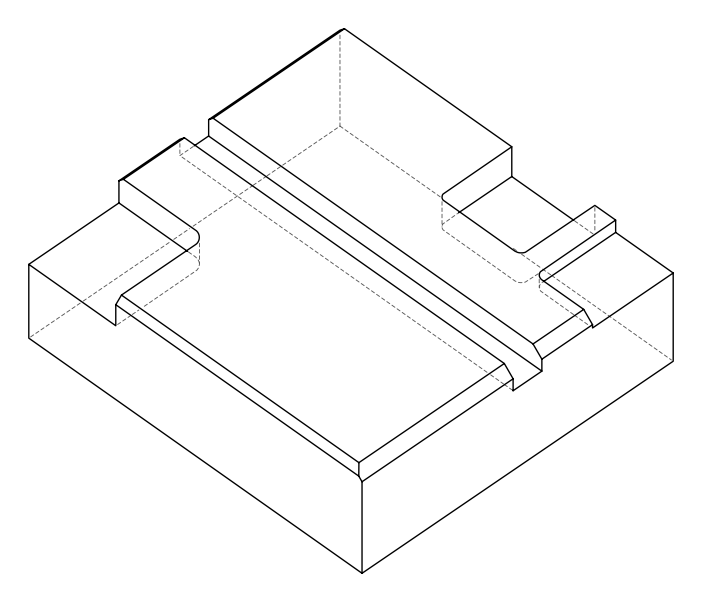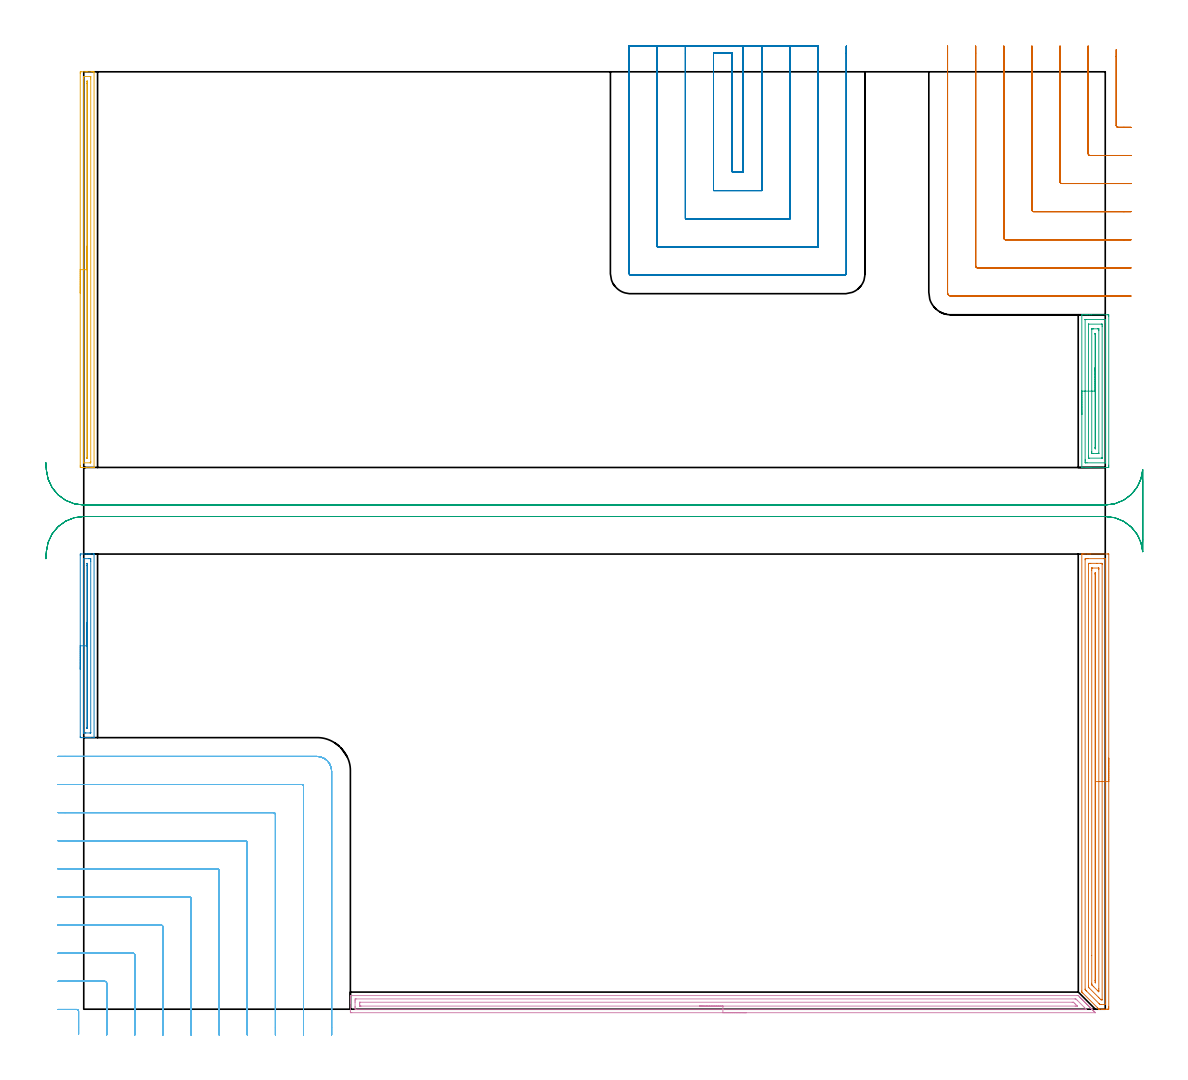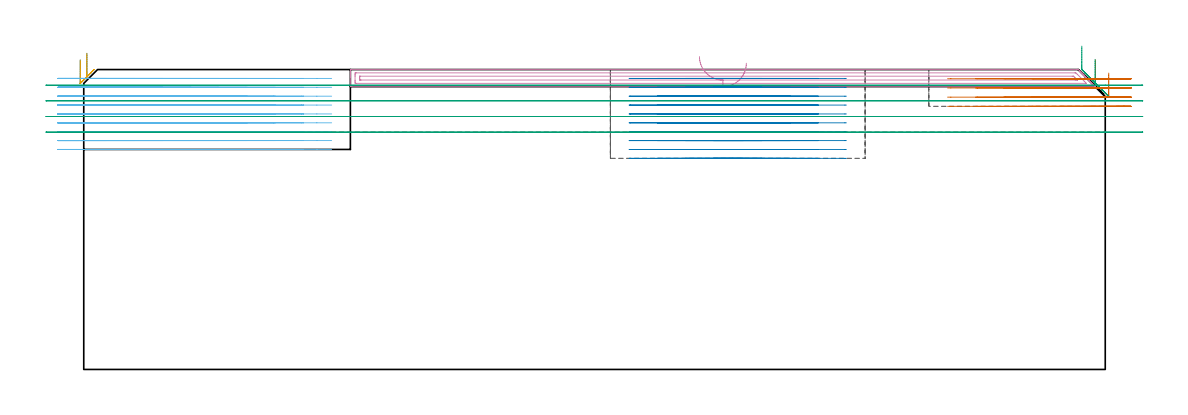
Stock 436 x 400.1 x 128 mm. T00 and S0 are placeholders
(PLAN: 9 operations, 2 tool changes, 91.9 min)
(1 AREA_MILL | FG_CHAMFER_SURFACE | UGT0205_001 | 7.84 min | 13272 mm3)
(2 AREA_MILL_1 | FG_CHAMFER_SURFACE_1 | UGT0205_001 | 2.03 min | 1498 mm3)
(3 AREA_MILL_2 | FG_CHAMFER_SURFACE_2 | UGT0205_001 | 2.77 min | 5154 mm3)
(4 AREA_MILL_3 | FG_CHAMFER_SURFACE_3 | UGT0205_001 | 7.75 min | 8462 mm3)
(5 AREA_MILL_4 | FG_CHAMFER_SURFACE_4 | UGT0205_001 | 4.2 min | 3001 mm3)
(6 MILL_CORNER_NOTCH_RECTANGULAR | CORNER_NOTCH_RECTANGULAR | NXT0201_012 | Follow Part, ap 4, ae 75% | 25.31 min | 448124 mm3)
(7 MILL_CORNER_NOTCH_RECTANGULAR_1 | CORNER_NOTCH_RECTANGULAR_1 | NXT0201_012 | Follow Part, ap 4, ae 75% | 6.97 min | 121892 mm3)
(8 MILL_SLOT | SLOT_PARTIAL_RECTANGULAR | NXT0201_012 | Follow Part, ap 4, ae 75% | 26.89 min | 388966 mm3)
(9 MILL_RECTANGULAR_SLOT | SLOT_RECTANGULAR | UGT0201_004 | Follow Part, ap 8, ae 75% | 8.13 min | 428596 mm3)
(TOOL UGT0205_001 | Chamfer Mill 20 x 3 x 45 deg. | D20 FL50 Z2)
(TOOL NXT0201_012 | ENDMILL 16mm [2P460-1600-NA 1630] | D16 FL38 Z6)
(TOOL UGT0201_004 | End Mill 32 mm | D32 FL53 Z6)
(OP 1 AREA_MILL)
G17 G21 G94 G90
T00 M6
G54
G17 G0 G90 X437.5 Y107.15 S1061 M3
G43 Z138. H0
Z126.5
G94 G1 Y107.112 Z125.628 F250.
Y106.998 Z124.763
Y106.809 Z123.912
Y106.547 Z123.08
Y106.213 Z122.274
Y105.81 Z121.5
Y105.342 Z120.764
Y104.81 Z120.072
Y104.221 Z119.429
Y103.578 Z118.84
Y102.886 Z118.308
Y102.15 Z117.84
Y101.376 Z117.437
Y100.57 Z117.103
Y99.738 Z116.841
Y98.886 Z116.652
Y98.022 Z116.538
Y97.15 Z116.5
Y1.053
X437.499 Y0.624 Z116.501
X437.495 Y0.165 Z116.502
X437.491 Y0.01 Z116.505
X437.042 Y0. Z116.953
X436.775 Z117.22
X436.16 Z117.834
X435.627 Z118.37
X435.278 Z118.718
X434.745 Z119.251
X434.396 Z119.599
X433.597 Z120.402
X433.514 Z120.484
X433.313 Y0.001 Z120.685
X433.298 Y0.004 Z120.7
X433.293 Y0.007 Z120.705
X433.271 Y0.028 Z120.727
X433.073 Y0.225 Z120.923
X432.676 Y0.624 Z121.324
X426.419 Y6.88 Z127.579
X426.21 Y7.09 Z127.79
X426.035 Y7.268 Z127.965
X426.007 Y7.3 Z127.993
X426. Y7.774 Z128.
Y194.123
X426.003 Y194.293 Z127.988
X426.007 Y194.3 Z127.984
X426.363 Z127.637
X426.642 Z127.358
X427.34 Z126.655
X428.571 Z125.425
X429.104 Z124.89
X429.72 Z124.276
X437.042 Z116.956
X437.311 Y194.297 Z116.687
X437.492 Y194.29 Z116.506
X437.499 Y194.106 Z116.499
X437.5 Y97.15 Z116.5
X436.086 Z117.914
X436.085 Y2.487 Z117.915
Y2.411
X436.079 Y2.012 Z117.921
X435.681 Y2.003 Z118.319
X434.396 Y2. Z119.604
X433.919 Y2.001 Z120.081
X433.819 Y2.006 Z120.181
X433.77 Y2.01 Z120.23
X433.689 Y2.073 Z120.311
X433.514 Y2.24 Z120.486
X433.339 Y2.411 Z120.661
X427.976 Y7.774 Z126.024
X427.723 Y8.029 Z126.277
X427.552 Y8.205 Z126.448
X427.421 Y8.342 Z126.579
X427.419 Y8.389 Z126.581
X427.415 Y8.592 Z126.585
Y191.813
Y191.889
X427.421 Y192.288 Z126.579
X427.819 Y192.297 Z126.181
X428.222 Y192.299 Z125.778
X428.698 Y192.3 Z125.302
X435.278 Y192.299 Z118.722
X435.757 Y192.297 Z118.243
X435.981 Y192.29 Z118.019
X436.079 Y192.264 Z117.921
X436.085 Y191.965 Z117.915
Y191.889
X436.086 Y97.15 Z117.914
X434.672 Z119.328
X434.671 Y4.199 Z119.329
X434.67 Y4.059 Z119.33
X434.668 Y4.025 Z119.332
X434.665 Y4.014 Z119.335
X434.656 Y4.01 Z119.344
X434.589 Y4.003 Z119.411
X434.396 Y4.005 Z119.604
X434.202 Y4.01 Z119.798
X434.005 Y4.199 Z119.995
X433.514 Y4.686 Z120.486
X433.106 Y5.093 Z120.894
X429.104 Y9.095 Z124.896
X428.874 Y9.329 Z125.126
X428.846 Y9.36 Z125.154
X428.836 Y9.376 Z125.164
X428.833 Y9.395 Z125.167
X428.83 Y9.468 Z125.17
X428.829 Y9.561 Z125.171
Y9.841
Y190.101
X428.83 Y190.241 Z125.17
X428.833 Y190.275 Z125.167
X428.835 Y190.286 Z125.165
X428.844 Y190.29 Z125.156
X428.911 Y190.297 Z125.089
X429.104 Y190.299 Z124.896
X429.79 Y190.3 Z124.21
X432.436 Z121.564
X434.2 Z119.8
X434.396 Y190.298 Z119.604
X434.592 Y190.294 Z119.408
X434.647 Y190.29 Z119.353
X434.665 Y190.284 Z119.335
X434.667 Y190.268 Z119.333
X434.67 Y190.194 Z119.33
X434.671 Y190.101 Z119.329
X434.672 Y189.822 Z119.328
Y97.15
X433.257 Z120.743
Y8.668
X433.256 Y8.035 Z120.744
X433.254 Y7.774 Z120.746
X433.25 Y7.411 Z120.75
X432.877 Y7.774 Z121.123
X431.087 Y9.561 Z122.913
X430.868 Y9.781 Z123.132
X430.534 Y10.117 Z123.466
X430.366 Y10.289 Z123.634
X430.283 Y10.378 Z123.717
X430.25 Y10.418 Z123.75
X430.249 Y10.455 Z123.751
X430.244 Y11.088 Z123.756
X430.243 Y22.931 Z123.757
Y187.42
X430.245 Y188.051 Z123.755
X430.249 Y188.264 Z123.751
X430.251 Y188.29 Z123.749
X430.272 Y188.293 Z123.728
X430.325 Y188.297 Z123.675
X430.434 Y188.299 Z123.566
X433.068 Z120.932
X433.173 Y188.297 Z120.827
X433.226 Y188.294 Z120.774
X433.247 Y188.29 Z120.753
X433.251 Y188.277 Z120.749
X433.253 Y188.166 Z120.747
X433.257 Y187.68 Z120.743
Y97.15
X431.843 Z122.157
Y11.349
X431.842 Y11.302 Z122.158
X431.84 Y11.28 Z122.16
X431.839 Y11.279 Z122.161
X431.817 Y11.281 Z122.183
X431.749 Y11.349 Z122.251
X431.664 Y11.436 Z122.336
X431.658 Y12.243 Z122.342
X431.657 Y12.337 Z122.343
Y185.726
X431.659 Y185.821 Z122.341
X431.664 Y186.01 Z122.336
X431.674 Y186.29 Z122.326
X431.75 Z122.25
X431.836 Y186.284 Z122.164
X431.843 Y185.632 Z122.157
Y97.15
Y96.278 Z122.195
Y95.414 Z122.309
Y94.562 Z122.498
Y93.73 Z122.76
Y92.924 Z123.094
Y92.15 Z123.497
Y91.414 Z123.965
Y90.722 Z124.496
Y90.079 Z125.086
Y89.49 Z125.729
Y88.958 Z126.421
Y88.49 Z127.157
Y88.087 Z127.931
Y87.753 Z128.737
Y87.491 Z129.569
Y87.302 Z130.42
Y87.188 Z131.285
Y87.15 Z132.157
G0 Z138.
M5
M2
(OP 2 AREA_MILL_1)
G17 G21 G94 G90
T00 M6
G54
G17 G0 G90 X-1.5 Y145.1 S1061 M3
G43 Z138. H0
Z132.1
G94 G1 Y145.138 Z131.229 F250.
Y145.252 Z130.364
Y145.441 Z129.512
Y145.703 Z128.68
Y146.037 Z127.874
Y146.44 Z127.1
Y146.909 Z126.364
Y147.44 Z125.672
Y148.029 Z125.029
Y148.672 Z124.44
Y149.364 Z123.909
Y150.1 Z123.44
Y150.874 Z123.037
Y151.68 Z122.703
Y152.512 Z122.441
Y153.364 Z122.252
Y154.228 Z122.138
Y155.1 Z122.1
Y193.75
X-1.497 Y194.084
X-1.492 Y194.29 Z122.104
X-1.169 Y194.3 Z122.426
X0.577 Z124.17
X1.242 Z124.839
X1.45 Z125.047
X2.115 Z125.712
X2.323 Z125.919
X2.739 Z126.338
X4.242 Z127.84
X4.322 Y194.298 Z127.915
X4.397 Y194.29 Z127.989
X4.4 Y194.194 Z128.
Y116.006
X4.397 Y115.91 Z127.989
X4.322 Y115.902 Z127.915
X4.242 Y115.9 Z127.84
X2.739 Z126.338
X2.323 Z125.919
X2.115 Z125.712
X1.45 Z125.047
X1.242 Z124.839
X0.577 Z124.17
X-1.067 Z122.528
X-1.169 Y115.902 Z122.426
X-1.492 Y115.91 Z122.104
X-1.497 Y116.116 Z122.1
X-1.5 Y116.45
Y155.1
X-0.086 Z123.514
X-0.085 Y192.142 Z123.515
X-0.084 Y192.226 Z123.516
X-0.082 Y192.267 Z123.518
X-0.08 Y192.282 Z123.52
X-0.064 Y192.29 Z123.536
X0.258 Y192.298 Z123.858
X2.002 Y192.3 Z125.602
X2.323 Y192.299 Z125.923
X2.878 Y192.296 Z126.478
X2.953 Y192.29 Z126.553
X2.979 Y192.273 Z126.579
X2.982 Y192.191 Z126.582
X2.984 Y191.973 Z126.584
X2.986 Y191.298 Z126.586
Y191.084
X2.985 Y118.059 Z126.585
X2.984 Y117.974 Z126.584
X2.982 Y117.933 Z126.582
X2.98 Y117.918 Z126.58
X2.964 Y117.91 Z126.564
X2.642 Y117.902 Z126.242
X0.898 Y117.9 Z124.498
X0.577 Y117.901 Z124.177
X0.022 Y117.904 Z123.622
X-0.053 Y117.91 Z123.547
X-0.079 Y117.927 Z123.521
X-0.082 Y118.009 Z123.518
X-0.084 Y118.227 Z123.516
X-0.086 Y118.902 Z123.514
Y119.116
Y155.1
X1.329 Z124.929
Y189.431
X1.331 Y190.196 Z124.931
X1.333 Y190.257 Z124.933
X1.335 Y190.282 Z124.935
X1.354 Y190.293 Z124.954
X1.45 Z125.05
X1.551 Y190.29 Z125.151
X1.565 Y190.284 Z125.165
X1.568 Y190.269 Z125.168
X1.57 Y190.237 Z125.17
X1.571 Y190.196 Z125.171
Y190.072
Y120.769
X1.569 Y120.004 Z125.169
X1.567 Y119.943 Z125.167
X1.565 Y119.918 Z125.165
X1.546 Y119.907 Z125.146
X1.45 Z125.05
X1.349 Y119.91 Z124.949
X1.335 Y119.916 Z124.935
X1.332 Y119.931 Z124.932
X1.33 Y119.963 Z124.93
X1.329 Y120.004 Z124.929
Y120.128
Y155.1
Y155.972 Z124.967
Y156.837 Z125.08
Y157.688 Z125.269
Y158.52 Z125.532
Y159.326 Z125.865
Y160.1 Z126.268
Y160.836 Z126.737
Y161.528 Z127.268
Y162.171 Z127.857
Y162.76 Z128.501
Y163.292 Z129.193
Y163.76 Z129.929
Y164.163 Z130.702
Y164.497 Z131.508
Y164.759 Z132.34
Y164.948 Z133.192
Y165.062 Z134.057
Y165.1 Z134.929
G0 Z138.
M5
M2
(OP 3 AREA_MILL_2)
G17 G21 G94 G90
T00 M6
G54
G17 G0 G90 X426.002 Y253.799 S1061 M3
G43 Z138. H0
Z137.997
G94 G1 Y253.837 Z137.126 F250.
Y253.951 Z136.261
Y254.14 Z135.409
Y254.402 Z134.577
Y254.736 Z133.771
Y255.139 Z132.998
Y255.608 Z132.262
Y256.139 Z131.57
Y256.728 Z130.927
Y257.372 Z130.337
Y258.064 Z129.806
Y258.8 Z129.337
Y259.573 Z128.935
Y260.379 Z128.601
Y261.211 Z128.339
Y262.063 Z128.15
Y262.928 Z128.036
Y263.8 Z127.998
X426. Y296.277 Z128.
X426.006 Y296.39 Z127.992
X426.254 Y296.4 Z127.745
X426.947 Z127.053
X427.734 Z126.265
X428.222 Z125.774
X428.466 Z125.531
X429.104 Z124.893
X429.348 Z124.649
X429.986 Z124.008
X437.042 Z116.955
X437.364 Y296.397 Z116.633
X437.492 Y296.39 Z116.505
X437.499 Y296.261 Z116.499
X437.5 Y295.832 Z116.5
Y232.195
X437.499 Y231.768 Z116.501
X437.494 Y231.311 Z116.503
X437.491 Y231.209 Z116.505
X437.042 Y231.2 Z116.955
X429.986 Z124.008
X429.348 Z124.649
X429.104 Z124.893
X428.466 Z125.531
X428.222 Z125.774
X427.734 Z126.265
X426.013 Z127.985
X426.004 Y231.282 Z127.995
Y231.29 Z127.996
X426.002 Y263.8 Z127.998
X427.416 Z126.584
X427.415 Y294.256 Z126.585
X427.416 Y294.358 Z126.584
X427.418 Y294.382 Z126.582
X427.42 Y294.387 Z126.58
X427.436 Y294.391 Z126.564
X427.533 Y294.395 Z126.467
X427.878 Y294.4 Z126.122
X435.278 Z118.722
X435.817 Y294.398 Z118.183
X435.992 Y294.393 Z118.008
X436.066 Y294.39 Z117.934
X436.082 Y294.131 Z117.918
X436.083 Y294.052 Z117.917
X436.086 Y293.237 Z117.914
Y293.163
X436.085 Y233.344 Z117.915
X436.084 Y233.242 Z117.916
X436.082 Y233.218 Z117.918
X436.08 Y233.213 Z117.92
X436.064 Y233.209 Z117.936
X435.967 Y233.205 Z118.033
X435.622 Y233.2 Z118.378
X428.222 Z125.778
X427.683 Y233.202 Z126.317
X427.51 Y233.207 Z126.49
X427.436 Y233.21 Z126.564
X427.422 Y233.465 Z126.578
X427.42 Y233.548 Z126.58
X427.418 Y234.359 Z126.582
Y234.437
X427.416 Y263.8 Z126.584
X428.83 Z125.17
X428.829 Y292.342 Z125.171
X428.832 Y292.376 Z125.168
X428.835 Y292.386 Z125.165
X428.853 Y292.391 Z125.147
X428.979 Y292.399 Z125.021
X434.396 Y292.4 Z119.604
X434.522 Y292.399 Z119.478
X434.606 Y292.395 Z119.394
X434.665 Y292.389 Z119.335
X434.668 Y292.365 Z119.332
X434.67 Y292.273 Z119.33
X434.672 Y291.995 Z119.328
Y291.383
X434.671 Y235.258 Z119.329
X434.668 Y235.224 Z119.332
X434.666 Y235.214 Z119.334
X434.647 Y235.209 Z119.353
X434.521 Y235.201 Z119.479
X429.104 Y235.2 Z124.896
X428.978 Y235.202 Z125.022
X428.894 Y235.206 Z125.106
X428.838 Y235.212 Z125.162
X428.836 Y235.237 Z125.164
X428.833 Y235.327 Z125.167
X428.832 Y235.602 Z125.168
Y236.217
X428.83 Y263.8 Z125.17
X430.245 Z123.755
X430.244 Y290.233 Z123.756
X430.246 Y290.324 Z123.754
X430.25 Y290.376 Z123.75
X430.256 Y290.39 Z123.744
X430.276 Y290.393 Z123.724
X430.473 Y290.398 Z123.527
X430.868 Y290.4 Z123.132
X430.961 Z123.039
X432.725 Z121.275
X433.052 Y290.397 Z120.948
X433.215 Y290.393 Z120.785
X433.25 Y290.39 Z120.75
X433.253 Y290.364 Z120.747
X433.255 Y290.316 Z120.745
X433.257 Y289.863 Z120.743
Y289.604
X433.256 Y237.366 Z120.744
X433.254 Y237.276 Z120.746
X433.251 Y237.223 Z120.749
X433.245 Y237.21 Z120.755
X433.224 Y237.207 Z120.776
X433.027 Y237.202 Z120.973
X432.632 Y237.2 Z121.368
X432.539 Z121.461
X430.775 Z123.225
X430.449 Y237.203 Z123.551
X430.286 Y237.208 Z123.714
X430.253 Y237.211 Z123.747
X430.25 Y237.238 Z123.75
X430.248 Y237.285 Z123.752
X430.246 Y237.734 Z123.754
Y237.996
X430.245 Y263.8 Z123.755
X431.659 Z122.341
X431.658 Y288.011 Z122.342
X431.659 Y288.198 Z122.341
X431.663 Y288.322 Z122.337
X431.667 Y288.391 Z122.333
X431.679 Y288.393 Z122.321
X431.75 Y288.394 Z122.25
X431.825 Y288.39 Z122.175
X431.836 Y288.106 Z122.164
X431.842 Y287.918 Z122.158
X431.843 Y287.824 Z122.157
Y287.73
Y239.588
X431.841 Y239.4 Z122.159
X431.837 Y239.276 Z122.163
X431.833 Y239.209 Z122.167
X431.821 Y239.207 Z122.179
X431.75 Y239.206 Z122.25
X431.675 Y239.21 Z122.325
X431.666 Y239.505 Z122.334
X431.661 Y239.685 Z122.339
X431.66 Y239.776 Z122.34
X431.659 Y263.8 Z122.341
Y264.672 Z122.379
Y265.536 Z122.493
Y266.388 Z122.682
Y267.22 Z122.944
Y268.026 Z123.278
X431.658 Y268.8 Z123.681
Y269.536 Z124.15
Y270.228 Z124.681
Y270.871 Z125.271
Y271.46 Z125.914
Y271.991 Z126.606
Y272.46 Z127.342
Y272.863 Z128.116
Y273.197 Z128.922
Y273.459 Z129.754
Y273.648 Z130.605
Y273.761 Z131.47
Y273.799 Z132.342
G0 Z138.
M5
M2
(OP 4 AREA_MILL_3)
G17 G21 G94 G90
T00 M6
G54
G17 G0 G90 X282.8 Y-1.5 S1061 M3
G43 Z138. H0
Z130.7
G94 G1 X282.762 Z129.828 F250.
X282.648 Z128.964
X282.459 Z128.112
X282.197 Z127.28
X281.863 Z126.474
X281.46 Z125.7
X280.991 Z124.964
X280.46 Z124.272
X279.871 Z123.629
X279.228 Z123.04
X278.536 Z122.508
X277.8 Z122.04
X277.026 Z121.637
X276.22 Z121.303
X275.388 Z121.041
X274.536 Z120.852
X273.672 Z120.738
X272.8 Z120.7
X114.404
X113.865 Y-1.494 Z120.703
X113.808 Y-1.491 Z120.706
X113.8 Y-0.958 Z121.239
Y2.594 Z124.788
Y3.167 Z125.364
Y3.482 Z125.678
Y4.055 Z126.251
Y4.37 Z126.565
Y4.999 Z127.198
Y5.416 Z127.615
X113.807 Y5.767 Z127.958
X113.81 Y5.797 Z127.988
X113.958 Y5.8 Z128.
X424.057
X424.504 Y5.793 Z127.992
X424.561 Y5.739 Z127.939
X424.599 Y5.702 Z127.901
X425.044 Y5.258 Z127.454
X425.135 Y5.165 Z127.365
X425.246 Y5.054 Z127.253
X425.34 Y4.962 Z127.158
X425.429 Y4.871 Z127.07
X425.544 Y4.756 Z126.956
X425.636 Y4.666 Z126.862
X425.724 Y4.576 Z126.776
X425.841 Y4.459 Z126.658
X425.932 Y4.37 Z126.566
X426.019 Y4.282 Z126.481
X426.139 Y4.161 Z126.361
X426.228 Y4.074 Z126.27
X426.313 Y3.987 Z126.186
X426.436 Y3.864 Z126.063
X426.524 Y3.778 Z125.974
X426.608 Y3.693 Z125.892
X426.734 Y3.567 Z125.766
X426.82 Y3.482 Z125.678
X426.902 Y3.398 Z125.597
X427.031 Y3.269 Z125.468
X427.116 Y3.186 Z125.382
X427.197 Y3.104 Z125.303
X427.329 Y2.972 Z125.171
X427.412 Y2.89 Z125.086
X427.491 Y2.809 Z125.008
X427.626 Y2.674 Z124.873
X427.708 Y2.594 Z124.79
X427.786 Y2.515 Z124.714
X427.924 Y2.377 Z124.576
X428.004 Y2.298 Z124.494
X428.08 Y2.22 Z124.419
X428.221 Y2.079 Z124.278
X428.3 Y2.002 Z124.198
X428.375 Y1.926 Z124.125
X428.519 Y1.782 Z123.981
X428.596 Y1.706 Z123.902
X428.669 Y1.631 Z123.83
X428.816 Y1.484 Z123.684
X428.892 Y1.41 Z123.606
X428.964 Y1.336 Z123.536
X429.113 Y1.187 Z123.386
X429.188 Y1.114 Z123.31
X429.258 Y1.042 Z123.241
X429.411 Y0.889 Z123.089
X429.484 Y0.818 Z123.014
X429.553 Y0.747 Z122.946
X429.708 Y0.592 Z122.791
X429.779 Y0.522 Z122.719
X429.847 Y0.453 Z122.652
X430.006 Y0.295 Z122.494
X430.075 Y0.226 Z122.423
X430.142 Y0.158 Z122.357
X430.303 Y-0.003 Z122.196
X430.371 Y-0.07 Z122.127
X430.437 Y-0.136 Z122.063
X430.601 Y-0.3 Z121.899
X430.667 Y-0.366 Z121.831
X430.731 Y-0.431 Z121.768
X430.898 Y-0.598 Z121.601
X430.963 Y-0.662 Z121.535
X431.026 Y-0.725 Z121.474
X431.196 Y-0.895 Z121.304
X431.259 Y-0.958 Z121.239
X431.44 Y-1.14 Z121.059
X431.493 Y-1.193 Z121.007
X431.703 Y-1.402 Z120.797
X431.791 Y-1.491 Z120.707
Y-1.497 Z120.701
Y-1.499 Z120.699
X431.559 Y-1.5 Z120.7
X272.8
Y-0.086 Z122.114
X116.189 Y-0.085 Z122.115
X115.81 Y-0.07 Z122.13
X115.802 Y0.315 Z122.515
X115.801 Y0.818 Z123.018
X115.8 Y1.205 Z123.405
Y2.981 Z125.181
X115.801 Y3.482 Z125.682
X115.802 Y3.867 Z126.067
X115.81 Y4.37 Z126.57
X116.174 Y4.385 Z126.585
X116.189
X423.149
X423.164
X423.468 Y4.37 Z126.57
X424.057 Y3.792 Z125.992
X427.032 Y0.818 Z123.018
X427.626 Y0.221 Z122.421
X427.908 Y-0.07 Z122.13
X427.641 Y-0.085 Z122.115
X427.626
X272.8 Y-0.086 Z122.114
Y1.328 Z123.528
X118.353 Y1.329 Z123.529
X117.974 Y1.33 Z123.53
X117.848 Y1.333 Z123.533
X117.811 Y1.335 Z123.535
X117.806 Y1.418 Z123.618
X117.802 Y1.533 Z123.733
X117.8 Y1.706 Z123.906
Y1.879 Z124.079
X117.801 Y2.594 Z124.794
X117.802 Y2.765 Z124.965
X117.81 Y2.939 Z125.139
X117.816 Y2.966 Z125.166
X117.833 Y2.968 Z125.168
X117.879 Y2.97 Z125.17
X117.974 Y2.971 Z125.171
X421.893
X422.272 Y2.967 Z125.167
X422.396 Y2.965 Z125.165
X422.434 Y2.955 Z125.155
X422.469 Y2.925 Z125.125
X422.538 Y2.86 Z125.06
X422.807 Y2.594 Z124.794
X423.164 Y2.237 Z124.437
X423.694 Y1.706 Z123.906
X424.057 Y1.341 Z123.541
X424.058 Y1.333 Z123.533
X424.057 Y1.332 Z123.532
X423.543 Y1.329 Z123.529
X423.164
X272.8 Y1.328 Z123.528
X271.928 Z123.566
X271.063 Z123.68
X270.212 Z123.869
X269.38 Z124.132
X268.574 Z124.465
X267.8 Z124.868
X267.064 Z125.337
X266.372 Z125.868
X265.729 Z126.457
X265.14 Z127.101
X264.608 Z127.793
X264.14 Z128.528
X263.737 Z129.302
X263.403 Z130.108
X263.141 Z130.94
X262.952 Z131.792
X262.838 Z132.657
X262.8 Z133.528
G0 Z138.
M5
M2
(OP 5 AREA_MILL_4)
G17 G21 G94 G90
T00 M6
G54
G17 G0 G90 X-1.5 Y305.65 S1061 M3
G43 Z138. H0
Z132.1
G94 G1 Y305.688 Z131.228 F250.
Y305.802 Z130.363
Y305.991 Z129.512
Y306.253 Z128.68
Y306.587 Z127.874
Y306.99 Z127.1
Y307.458 Z126.364
Y307.99 Z125.672
Y308.579 Z125.029
Y309.222 Z124.44
Y309.914 Z123.908
Y310.65 Z123.44
Y311.424 Z123.037
Y312.23 Z122.703
Y313.062 Z122.441
Y313.914 Z122.252
Y314.778 Z122.138
Y315.65 Z122.1
Y399.5
X-1.498 Y399.837
X-1.493 Y400.09 Z122.104
X-1.169 Y400.1 Z122.427
X0.577 Z124.172
X1.15 Z124.747
X1.45 Z125.047
X3.196 Z126.79
X3.797 Z127.396
X4.172 Z127.771
X4.287 Y400.098 Z127.879
X4.397 Y400.09 Z127.988
X4.4 Y399.946 Z128.
Y231.353
X4.397 Y231.21 Z127.988
X4.287 Y231.202 Z127.879
X4.172 Y231.2 Z127.771
X3.796 Z127.396
X3.196 Z126.79
X1.15 Z124.747
X0.577 Z124.172
X-0.01 Z123.586
X-1.068 Z122.528
X-1.169 Y231.202 Z122.427
X-1.493 Y231.21 Z122.104
X-1.498 Y231.463 Z122.1
X-1.5 Y231.799
Y232.138
Y315.65
X-0.086 Z123.514
X-0.085 Y397.501 Z123.515
X-0.084 Y397.716 Z123.516
X-0.08 Y398.054 Z123.52
X-0.079 Y398.088 Z123.521
X-0.023 Y398.092 Z123.577
X0.077 Y398.097 Z123.677
X0.202 Y398.1 Z123.802
X2.822 Y398.099 Z126.422
X2.944 Y398.093 Z126.544
X2.968 Y398.09 Z126.568
X2.979 Y398.082 Z126.579
X2.981 Y398.056 Z126.581
X2.984 Y397.933 Z126.584
X2.985 Y397.716 Z126.585
X2.986 Y397.039 Z126.586
X2.985 Y233.799 Z126.585
X2.984 Y233.584 Z126.584
X2.98 Y233.246 Z126.58
X2.979 Y233.212 Z126.579
X2.923 Y233.208 Z126.523
X2.823 Y233.203 Z126.423
X2.698 Y233.201 Z126.298
X0.078 Z123.678
X-0.044 Y233.207 Z123.556
X-0.068 Y233.21 Z123.532
X-0.079 Y233.218 Z123.521
X-0.081 Y233.244 Z123.519
X-0.084 Y233.367 Z123.516
X-0.085 Y233.584 Z123.515
X-0.086 Y234.261 Z123.514
Y315.65
X1.328 Z124.928
Y395.165
X1.331 Y395.932 Z124.931
X1.333 Y396.052 Z124.933
X1.335 Y396.088 Z124.935
X1.369 Y396.092 Z124.969
X1.45 Y396.096 Z125.05
X1.504 Y396.095 Z125.104
X1.547 Y396.09 Z125.147
X1.565 Y396.084 Z125.165
X1.566 Y396.056 Z125.166
X1.57 Y395.932 Z125.17
X1.571 Y395.809 Z125.171
Y236.136
X1.569 Y235.368 Z125.169
X1.567 Y235.248 Z125.167
X1.565 Y235.212 Z125.165
X1.531 Y235.208 Z125.131
X1.45 Y235.204 Z125.05
X1.395 Y235.205 Z124.995
X1.353 Y235.21 Z124.953
X1.335 Y235.216 Z124.935
X1.334 Y235.244 Z124.934
X1.33 Y235.368 Z124.93
X1.329 Y235.491 Z124.929
X1.328 Y315.65 Z124.928
Y316.522 Z124.966
Y317.386 Z125.08
Y318.238 Z125.269
Y319.07 Z125.531
Y319.876 Z125.865
Y320.65 Z126.268
Y321.386 Z126.737
Y322.078 Z127.268
Y322.721 Z127.857
Y323.31 Z128.501
Y323.842 Z129.193
Y324.31 Z129.928
Y324.713 Z130.702
Y325.047 Z131.508
Y325.309 Z132.34
Y325.498 Z133.192
Y325.612 Z134.057
Y325.65 Z134.928
G0 Z138.
M5
M2
(OP 6 MILL_CORNER_NOTCH_RECTANGULAR)
G17 G21 G94 G90
T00 M6
G54
G17 G0 G90 X-2.2 Y-10.692 S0 M3
G43 Z138. H1
Z124.211
G94 G1 Y-7.692 F250.
Y-0.893 F500.
G3 X-2.993 Y-0.1 R0.8
G1 X-7.999
X-10.999 F250.
G0 Z138.
X9.8 Y-11.
Z124.211
G1 Y-8.
Y11.107 F500.
G3 X9.007 Y11.9 R0.8
G1 X-8.
X-11. F250.
G0 Z138.
X21.8 Y-11.
Z124.211
G1 Y-8.
Y23.106 F500.
G3 X21.007 Y23.9 R0.8
G1 X-8.
X-11. F250.
G0 Z138.
X33.8 Y-11.
Z124.211
G1 Y-8.
Y35.106 F500.
G3 X33.006 Y35.9 R0.8
G1 X-8.
X-11. F250.
G0 Z138.
X45.8 Y-11.
Z124.211
G1 Y-8.
Y47.106 F500.
G3 X45.006 Y47.9 R0.8
G1 X-8.
X-11. F250.
G0 Z138.
X57.8 Y-11.
Z124.211
G1 Y-8.
Y59.105 F500.
G3 X57.005 Y59.9 R0.8
G1 X-8.
X-11. F250.
G0 Z138.
X69.8 Y-11.
Z124.211
G1 Y-8.
Y71.105 F500.
G3 X69.005 Y71.9 R0.8
G1 X-8.
X-11. F250.
G0 Z138.
X81.8 Y-11.
Z124.211
G1 Y-8.
Y83.105 F500.
G3 X81.005 Y83.9 R0.8
G1 X-8.
X-11. F250.
G0 Z138.
X93.8 Y-11.
Z124.211
G1 Y-8.
Y95.104 F500.
G3 X93.004 Y95.9 R0.8
G1 X-8.
X-11. F250.
G0 Z138.
X105.8 Y-11.
Z124.211
G1 Y-8.
Y101.6 F500.
G3 X99.5 Y107.9 R6.3
G1 X-8.
X-11. F250.
G0 Z138.
X-2.2 Y-10.692
Z120.422
G1 Y-7.692
Y-0.893 F500.
G3 X-2.993 Y-0.1 R0.8
G1 X-7.999
X-10.999 F250.
G0 Z138.
X9.8 Y-11.
Z120.422
G1 Y-8.
Y11.107 F500.
G3 X9.007 Y11.9 R0.8
G1 X-8.
X-11. F250.
G0 Z138.
X21.8 Y-11.
Z120.422
G1 Y-8.
Y23.107 F500.
G3 X21.007 Y23.9 R0.8
G1 X-8.
X-11. F250.
G0 Z138.
X33.8 Y-11.
Z120.422
G1 Y-8.
Y35.106 F500.
G3 X33.006 Y35.9 R0.8
G1 X-8.
X-11. F250.
G0 Z138.
X45.8 Y-11.
Z120.422
G1 Y-8.
Y47.106 F500.
G3 X45.006 Y47.9 R0.8
G1 X-8.
X-11. F250.
G0 Z138.
X57.8 Y-11.
Z120.422
G1 Y-8.
Y59.105 F500.
G3 X57.005 Y59.9 R0.8
G1 X-8.
X-11. F250.
G0 Z138.
X69.8 Y-11.
Z120.422
G1 Y-8.
Y71.105 F500.
G3 X69.005 Y71.9 R0.8
G1 X-8.
X-11. F250.
G0 Z138.
X81.8 Y-11.
Z120.422
G1 Y-8.
Y83.105 F500.
G3 X81.005 Y83.9 R0.8
G1 X-8.
X-11. F250.
G0 Z138.
X93.8 Y-11.
Z120.422
G1 Y-8.
Y95.104 F500.
G3 X93.004 Y95.9 R0.8
G1 X-8.
X-11. F250.
G0 Z138.
X105.8 Y-11.
Z120.422
G1 Y-8.
Y101.6 F500.
G3 X99.5 Y107.9 R6.3
G1 X-8.
X-11. F250.
G0 Z138.
X-2.2 Y-10.692
Z116.633
G1 Y-7.692
Y-0.893 F500.
G3 X-2.993 Y-0.1 R0.8
G1 X-7.999
X-10.999 F250.
G0 Z138.
X9.8 Y-11.
Z116.633
G1 Y-8.
Y11.107 F500.
G3 X9.007 Y11.9 R0.8
G1 X-8.
X-11. F250.
G0 Z138.
X21.8 Y-11.
Z116.633
G1 Y-8.
Y23.107 F500.
G3 X21.007 Y23.9 R0.8
G1 X-8.
X-11. F250.
G0 Z138.
X33.8 Y-11.
Z116.633
G1 Y-8.
Y35.106 F500.
G3 X33.006 Y35.9 R0.8
G1 X-8.
X-11. F250.
G0 Z138.
X45.8 Y-11.
Z116.633
G1 Y-8.
Y47.106 F500.
G3 X45.006 Y47.9 R0.8
G1 X-8.
X-11. F250.
G0 Z138.
X57.8 Y-11.
Z116.633
G1 Y-8.
Y59.105 F500.
G3 X57.005 Y59.9 R0.8
G1 X-8.
X-11. F250.
G0 Z138.
X69.8 Y-11.
Z116.633
G1 Y-8.
Y71.105 F500.
G3 X69.005 Y71.9 R0.8
G1 X-8.
X-11. F250.
G0 Z138.
X81.8 Y-11.
Z116.633
G1 Y-8.
Y83.105 F500.
G3 X81.005 Y83.9 R0.8
G1 X-8.
X-11. F250.
G0 Z138.
X93.8 Y-11.
Z116.633
G1 Y-8.
Y95.104 F500.
G3 X93.004 Y95.9 R0.8
G1 X-8.
X-11. F250.
G0 Z138.
X105.8 Y-11.
Z116.633
G1 Y-8.
Y101.6 F500.
G3 X99.5 Y107.9 R6.3
G1 X-8.
X-11. F250.
G0 Z138.
X-2.2 Y-10.692
Z112.844
G1 Y-7.692
Y-0.893 F500.
G3 X-2.993 Y-0.1 R0.8
G1 X-7.999
X-10.999 F250.
G0 Z138.
X9.8 Y-11.
Z112.844
G1 Y-8.
Y11.107 F500.
G3 X9.007 Y11.9 R0.8
G1 X-8.
X-11. F250.
G0 Z138.
X21.8 Y-11.
Z112.844
G1 Y-8.
Y23.106 F500.
G3 X21.007 Y23.9 R0.8
G1 X-8.
X-11. F250.
G0 Z138.
X33.8 Y-11.
Z112.844
G1 Y-8.
Y35.106 F500.
G3 X33.006 Y35.9 R0.8
G1 X-8.
X-11. F250.
G0 Z138.
X45.8 Y-11.
Z112.844
G1 Y-8.
Y47.106 F500.
G3 X45.006 Y47.9 R0.8
G1 X-8.
X-11. F250.
G0 Z138.
X57.8 Y-11.
Z112.844
G1 Y-8.
Y59.105 F500.
G3 X57.005 Y59.9 R0.8
G1 X-8.
X-11. F250.
G0 Z138.
X69.8 Y-11.
Z112.844
G1 Y-8.
Y71.105 F500.
G3 X69.005 Y71.9 R0.8
G1 X-8.
X-11. F250.
G0 Z138.
X81.8 Y-11.
Z112.844
G1 Y-8.
Y83.105 F500.
G3 X81.005 Y83.9 R0.8
G1 X-8.
X-11. F250.
G0 Z138.
X93.8 Y-11.
Z112.844
G1 Y-8.
Y95.104 F500.
G3 X93.004 Y95.9 R0.8
G1 X-8.
X-11. F250.
G0 Z138.
X105.8 Y-11.
Z112.844
G1 Y-8.
Y101.6 F500.
G3 X99.5 Y107.9 R6.3
G1 X-8.
X-11. F250.
G0 Z138.
X-2.2 Y-10.692
Z109.056
G1 Y-7.692
Y-0.893 F500.
G3 X-2.993 Y-0.1 R0.8
G1 X-7.999
X-10.999 F250.
G0 Z138.
X9.8 Y-11.
Z109.056
G1 Y-8.
Y11.107 F500.
G3 X9.007 Y11.9 R0.8
G1 X-8.
X-11. F250.
G0 Z138.
X21.8 Y-11.
Z109.056
G1 Y-8.
Y23.106 F500.
G3 X21.007 Y23.9 R0.8
G1 X-8.
X-11. F250.
G0 Z138.
X33.8 Y-11.
Z109.056
G1 Y-8.
Y35.106 F500.
G3 X33.006 Y35.9 R0.8
G1 X-8.
X-11. F250.
G0 Z138.
X45.8 Y-11.
Z109.056
G1 Y-8.
Y47.106 F500.
G3 X45.006 Y47.9 R0.8
G1 X-8.
X-11. F250.
G0 Z138.
X57.8 Y-11.
Z109.056
G1 Y-8.
Y59.105 F500.
G3 X57.005 Y59.9 R0.8
G1 X-8.
X-11. F250.
G0 Z138.
X69.8 Y-11.
Z109.056
G1 Y-8.
Y71.105 F500.
G3 X69.005 Y71.9 R0.8
G1 X-8.
X-11. F250.
G0 Z138.
X81.8 Y-11.
Z109.056
G1 Y-8.
Y83.105 F500.
G3 X81.005 Y83.9 R0.8
G1 X-8.
X-11. F250.
G0 Z138.
X93.8 Y-11.
Z109.056
G1 Y-8.
Y95.104 F500.
G3 X93.004 Y95.9 R0.8
G1 X-8.
X-11. F250.
G0 Z138.
X105.8 Y-11.
Z109.056
G1 Y-8.
Y101.6 F500.
G3 X99.5 Y107.9 R6.3
G1 X-8.
X-11. F250.
G0 Z138.
X-2.2 Y-10.692
Z105.267
G1 Y-7.692
Y-0.893 F500.
G3 X-2.993 Y-0.1 R0.8
G1 X-7.999
X-10.999 F250.
G0 Z138.
X9.8 Y-11.
Z105.267
G1 Y-8.
Y11.107 F500.
G3 X9.007 Y11.9 R0.8
G1 X-8.
X-11. F250.
G0 Z138.
X21.8 Y-11.
Z105.267
G1 Y-8.
Y23.106 F500.
G3 X21.007 Y23.9 R0.8
G1 X-8.
X-11. F250.
G0 Z138.
X33.8 Y-11.
Z105.267
G1 Y-8.
Y35.106 F500.
G3 X33.006 Y35.9 R0.8
G1 X-8.
X-11. F250.
G0 Z138.
X45.8 Y-11.
Z105.267
G1 Y-8.
Y47.106 F500.
G3 X45.006 Y47.9 R0.8
G1 X-8.
X-11. F250.
G0 Z138.
X57.8 Y-11.
Z105.267
G1 Y-8.
Y59.105 F500.
G3 X57.005 Y59.9 R0.8
G1 X-8.
X-11. F250.
G0 Z138.
X69.8 Y-11.
Z105.267
G1 Y-8.
Y71.105 F500.
G3 X69.005 Y71.9 R0.8
G1 X-8.
X-11. F250.
G0 Z138.
X81.8 Y-11.
Z105.267
G1 Y-8.
Y83.105 F500.
G3 X81.005 Y83.9 R0.8
G1 X-8.
X-11. F250.
G0 Z138.
X93.8 Y-11.
Z105.267
G1 Y-8.
Y95.104 F500.
G3 X93.004 Y95.9 R0.8
G1 X-8.
X-11. F250.
G0 Z138.
X105.8 Y-11.
Z105.267
G1 Y-8.
Y101.6 F500.
G3 X99.5 Y107.9 R6.3
G1 X-8.
X-11. F250.
G0 Z138.
X-2.2 Y-10.692
Z101.478
G1 Y-7.692
Y-0.893 F500.
G3 X-2.993 Y-0.1 R0.8
G1 X-7.999
X-10.999 F250.
G0 Z138.
X9.8 Y-11.
Z101.478
G1 Y-8.
Y11.107 F500.
G3 X9.007 Y11.9 R0.8
G1 X-8.
X-11. F250.
G0 Z138.
X21.8 Y-11.
Z101.478
G1 Y-8.
Y23.106 F500.
G3 X21.007 Y23.9 R0.8
G1 X-8.
X-11. F250.
G0 Z138.
X33.8 Y-11.
Z101.478
G1 Y-8.
Y35.106 F500.
G3 X33.006 Y35.9 R0.8
G1 X-8.
X-11. F250.
G0 Z138.
X45.8 Y-11.
Z101.478
G1 Y-8.
Y47.106 F500.
G3 X45.006 Y47.9 R0.8
G1 X-8.
X-11. F250.
G0 Z138.
X57.8 Y-11.
Z101.478
G1 Y-8.
Y59.105 F500.
G3 X57.005 Y59.9 R0.8
G1 X-8.
X-11. F250.
G0 Z138.
X69.8 Y-11.
Z101.478
G1 Y-8.
Y71.105 F500.
G3 X69.005 Y71.9 R0.8
G1 X-8.
X-11. F250.
G0 Z138.
X81.8 Y-11.
Z101.478
G1 Y-8.
Y83.105 F500.
G3 X81.005 Y83.9 R0.8
G1 X-8.
X-11. F250.
G0 Z138.
X93.8 Y-11.
Z101.478
G1 Y-8.
Y95.104 F500.
G3 X93.004 Y95.9 R0.8
G1 X-8.
X-11. F250.
G0 Z138.
X105.8 Y-11.
Z101.478
G1 Y-8.
Y101.6 F500.
G3 X99.5 Y107.9 R6.3
G1 X-8.
X-11. F250.
G0 Z138.
X-2.2 Y-10.692
Z97.689
G1 Y-7.692
Y-0.893 F500.
G3 X-2.993 Y-0.1 R0.8
G1 X-7.999
X-10.999 F250.
G0 Z138.
X9.8 Y-11.
Z97.689
G1 Y-8.
Y11.107 F500.
G3 X9.007 Y11.9 R0.8
G1 X-8.
X-11. F250.
G0 Z138.
X21.8 Y-11.
Z97.689
G1 Y-8.
Y23.106 F500.
G3 X21.007 Y23.9 R0.8
G1 X-8.
X-11. F250.
G0 Z138.
X33.8 Y-11.
Z97.689
G1 Y-8.
Y35.106 F500.
G3 X33.006 Y35.9 R0.8
G1 X-8.
X-11. F250.
G0 Z138.
X45.8 Y-11.
Z97.689
G1 Y-8.
Y47.106 F500.
G3 X45.006 Y47.9 R0.8
G1 X-8.
X-11. F250.
G0 Z138.
X57.8 Y-11.
Z97.689
G1 Y-8.
Y59.105 F500.
G3 X57.005 Y59.9 R0.8
G1 X-8.
X-11. F250.
G0 Z138.
X69.8 Y-11.
Z97.689
G1 Y-8.
Y71.105 F500.
G3 X69.005 Y71.9 R0.8
G1 X-8.
X-11. F250.
G0 Z138.
X81.8 Y-11.
Z97.689
G1 Y-8.
Y83.105 F500.
G3 X81.005 Y83.9 R0.8
G1 X-8.
X-11. F250.
G0 Z138.
X93.8 Y-11.
Z97.689
G1 Y-8.
Y95.104 F500.
G3 X93.004 Y95.9 R0.8
G1 X-8.
X-11. F250.
G0 Z138.
X105.8 Y-11.
Z97.689
G1 Y-8.
Y101.6 F500.
G3 X99.5 Y107.9 R6.3
G1 X-8.
X-11. F250.
G0 Z138.
X-2.2 Y-10.692
Z93.9
G1 Y-7.692
Y-0.893 F500.
G3 X-2.993 Y-0.1 R0.8
G1 X-7.999
X-10.999 F250.
G0 Z138.
X9.8 Y-11.
Z93.9
G1 Y-8.
Y11.107 F500.
G3 X9.007 Y11.9 R0.8
G1 X-8.
X-11. F250.
G0 Z138.
X21.8 Y-11.
Z93.9
G1 Y-8.
Y23.106 F500.
G3 X21.007 Y23.9 R0.8
G1 X-8.
X-11. F250.
G0 Z138.
X33.8 Y-11.
Z93.9
G1 Y-8.
Y35.106 F500.
G3 X33.006 Y35.9 R0.8
G1 X-8.
X-11. F250.
G0 Z138.
X45.8 Y-11.
Z93.9
G1 Y-8.
Y47.106 F500.
G3 X45.006 Y47.9 R0.8
G1 X-8.
X-11. F250.
G0 Z138.
X57.8 Y-11.
Z93.9
G1 Y-8.
Y59.105 F500.
G3 X57.005 Y59.9 R0.8
G1 X-8.
X-11. F250.
G0 Z138.
X69.8 Y-11.
Z93.9
G1 Y-8.
Y71.105 F500.
G3 X69.005 Y71.9 R0.8
G1 X-8.
X-11. F250.
G0 Z138.
X81.8 Y-11.
Z93.9
G1 Y-8.
Y83.105 F500.
G3 X81.005 Y83.9 R0.8
G1 X-8.
X-11. F250.
G0 Z138.
X93.8 Y-11.
Z93.9
G1 Y-8.
Y95.104 F500.
G3 X93.004 Y95.9 R0.8
G1 X-8.
X-11. F250.
G0 Z138.
X105.8 Y-11.
Z93.9
G1 Y-8.
Y101.6 F500.
G3 X99.5 Y107.9 R6.3
G1 X-8.
X-11. F250.
G0 Z138.
M5
M2
(OP 7 MILL_CORNER_NOTCH_RECTANGULAR_1)
G17 G21 G94 G90
T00 M6
G54
G17 G0 G90 X440.7 Y409.574 S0 M3
G43 Z138. H1
Z124.075
G94 G1 Y406.574 F250.
Y377.194 F500.
G3 X441.494 Y376.4 R0.8
G1 X443.941
X444.
X447. Y376.398 F250.
G0 Z138.
X428.7 Y411.1
Z124.075
G1 Y408.1
Y365.194 F500.
G3 X429.494 Y364.4 R0.8
G1 X443.941
X444.
X447. Y364.397 F250.
G0 Z138.
X416.7 Y411.1
Z124.075
G1 Y408.1
Y353.195 F500.
G3 X417.495 Y352.4 R0.8
G1 X443.941
X444.
X447. Y352.396 F250.
G0 Z138.
X404.7 Y411.1
Z124.075
G1 Y408.1
Y341.195 F500.
G3 X405.495 Y340.4 R0.8
G1 X443.941
X444.
X447. Y340.395 F250.
G0 Z138.
X392.7 Y411.1
Z124.075
G1 Y408.1
Y329.195 F500.
G3 X393.495 Y328.4 R0.8
G1 X443.941
X444.
X447. Y328.393 F250.
G0 Z138.
X380.7 Y411.1
Z124.075
G1 Y408.1
Y317.196 F500.
G3 X381.496 Y316.4 R0.8
G1 X443.941
X444.
X447. Y316.385 F250.
G0 Z138.
X368.7 Y411.1
Z124.075
G1 Y408.1
Y305.8 F500.
G3 X370.1 Y304.4 R1.4
G1 X443.941
X446.941 F250.
G0 Z138.
X440.7 Y409.574
Z120.15
G1 Y406.574
Y377.194 F500.
G3 X441.494 Y376.4 R0.8
G1 X444.
X447. F250.
G0 Z138.
X428.7 Y411.1
Z120.15
G1 Y408.1
Y365.194 F500.
G3 X429.494 Y364.4 R0.8
G1 X444.
X447. F250.
G0 Z138.
X416.7 Y411.1
Z120.15
G1 Y408.1
Y353.195 F500.
G3 X417.495 Y352.4 R0.8
G1 X444.
X447. F250.
G0 Z138.
X404.7 Y411.1
Z120.15
G1 Y408.1
Y341.195 F500.
G3 X405.495 Y340.4 R0.8
G1 X444.
X447. F250.
G0 Z138.
X392.7 Y411.1
Z120.15
G1 Y408.1
Y329.195 F500.
G3 X393.495 Y328.4 R0.8
G1 X444.
X447. F250.
G0 Z138.
X380.7 Y411.1
Z120.15
G1 Y408.1
Y317.196 F500.
G3 X381.496 Y316.4 R0.8
G1 X444.
X447. F250.
G0 Z138.
X368.7 Y411.1
Z120.15
G1 Y408.1
Y305.8 F500.
G3 X370.1 Y304.4 R1.4
G1 X444.
X447. F250.
G0 Z138.
X440.7 Y409.574
Z116.225
G1 Y406.574
Y377.194 F500.
G3 X441.494 Y376.4 R0.8
G1 X444.
X447. F250.
G0 Z138.
X428.7 Y411.1
Z116.225
G1 Y408.1
Y365.194 F500.
G3 X429.494 Y364.4 R0.8
G1 X444.
X447. F250.
G0 Z138.
X416.7 Y411.1
Z116.225
G1 Y408.1
Y353.195 F500.
G3 X417.495 Y352.4 R0.8
G1 X444.
X447. F250.
G0 Z138.
X404.7 Y411.1
Z116.225
G1 Y408.1
Y341.195 F500.
G3 X405.495 Y340.4 R0.8
G1 X444.
X447. F250.
G0 Z138.
X392.7 Y411.1
Z116.225
G1 Y408.1
Y329.195 F500.
G3 X393.495 Y328.4 R0.8
G1 X444.
X447. F250.
G0 Z138.
X380.7 Y411.1
Z116.225
G1 Y408.1
Y317.196 F500.
G3 X381.496 Y316.4 R0.8
G1 X444.
X447. F250.
G0 Z138.
X368.7 Y411.1
Z116.225
G1 Y408.1
Y305.8 F500.
G3 X370.1 Y304.4 R1.4
G1 X444.
X447. F250.
G0 Z138.
X440.7 Y409.574
Z112.3
G1 Y406.574
Y377.194 F500.
G3 X441.494 Y376.4 R0.8
G1 X444.
X447. F250.
G0 Z138.
X428.7 Y411.1
Z112.3
G1 Y408.1
Y365.194 F500.
G3 X429.494 Y364.4 R0.8
G1 X444.
X447. F250.
G0 Z138.
X416.7 Y411.1
Z112.3
G1 Y408.1
Y353.195 F500.
G3 X417.495 Y352.4 R0.8
G1 X444.
X447. F250.
G0 Z138.
X404.7 Y411.1
Z112.3
G1 Y408.1
Y341.195 F500.
G3 X405.495 Y340.4 R0.8
G1 X444.
X447. F250.
G0 Z138.
X392.7 Y411.1
Z112.3
G1 Y408.1
Y329.195 F500.
G3 X393.495 Y328.4 R0.8
G1 X444.
X447. F250.
G0 Z138.
X380.7 Y411.1
Z112.3
G1 Y408.1
Y317.196 F500.
G3 X381.496 Y316.4 R0.8
G1 X444.
X447. F250.
G0 Z138.
X368.7 Y411.1
Z112.3
G1 Y408.1
Y305.8 F500.
G3 X370.1 Y304.4 R1.4
G1 X444.
X447. F250.
G0 Z138.
M5
M2
(OP 8 MILL_SLOT)
G17 G21 G94 G90
T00 M6
G54
G17 G0 G90 X281.5 Y411.1 S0 M3
G43 Z138. H1
Z124.21
G94 G1 Y408.1 F250.
Y357.4 F500.
X276.8
Y408.1
X268.8
Y349.4
X289.5
Y408.1
Y411.1 F250.
X256.8
Y408.1
Y337.4 F500.
X301.5
Y408.1
Y411.1 F250.
X244.8
Y408.1
Y325.4 F500.
X313.5
Y408.1
Y411.1 F250.
X232.8
Y408.1
Y314. F500.
G3 X233.4 Y313.4 R0.6
G1 X324.9
G3 X325.5 Y314. R0.6
G1 Y408.1
Y411.1 F250.
G0 X281.5 Z120.42
G1 Y408.1
Y357.4 F500.
X276.8
Y408.1
X268.8
Y349.4
X289.5
Y408.1
Y411.1 F250.
X256.8
Y408.1
Y337.4 F500.
X301.5
Y408.1
Y411.1 F250.
X244.8
Y408.1
Y325.4 F500.
X313.5
Y408.1
Y411.1 F250.
X232.8
Y408.1
Y314. F500.
G3 X233.4 Y313.4 R0.6
G1 X324.9
G3 X325.5 Y314. R0.6
G1 Y408.1
Y411.1 F250.
G0 X281.5 Z116.63
G1 Y408.1
Y357.4 F500.
X276.8
Y408.1
X268.8
Y349.4
X289.5
Y408.1
Y411.1 F250.
X256.8
Y408.1
Y337.4 F500.
X301.5
Y408.1
Y411.1 F250.
X244.8
Y408.1
Y325.4 F500.
X313.5
Y408.1
Y411.1 F250.
X232.8
Y408.1
Y314. F500.
G3 X233.4 Y313.4 R0.6
G1 X324.9
G3 X325.5 Y314. R0.6
G1 Y408.1
Y411.1 F250.
G0 X281.5 Z112.84
G1 Y408.1
Y357.4 F500.
X276.8
Y408.1
X268.8
Y349.4
X289.5
Y408.1
Y411.1 F250.
X256.8
Y408.1
Y337.4 F500.
X301.5
Y408.1
Y411.1 F250.
X244.8
Y408.1
Y325.4 F500.
X313.5
Y408.1
Y411.1 F250.
X232.8
Y408.1
Y314. F500.
G3 X233.4 Y313.4 R0.6
G1 X324.9
G3 X325.5 Y314. R0.6
G1 Y408.1
Y411.1 F250.
G0 X281.5 Z109.05
G1 Y408.1
Y357.4 F500.
X276.8
Y408.1
X268.8
Y349.4
X289.5
Y408.1
Y411.1 F250.
X256.8
Y408.1
Y337.4 F500.
X301.5
Y408.1
Y411.1 F250.
X244.8
Y408.1
Y325.4 F500.
X313.5
Y408.1
Y411.1 F250.
X232.8
Y408.1
Y314. F500.
G3 X233.4 Y313.4 R0.6
G1 X324.9
G3 X325.5 Y314. R0.6
G1 Y408.1
Y411.1 F250.
G0 X281.5 Z105.26
G1 Y408.1
Y357.4 F500.
X276.8
Y408.1
X268.8
Y349.4
X289.5
Y408.1
Y411.1 F250.
X256.8
Y408.1
Y337.4 F500.
X301.5
Y408.1
Y411.1 F250.
X244.8
Y408.1
Y325.4 F500.
X313.5
Y408.1
Y411.1 F250.
X232.8
Y408.1
Y314. F500.
G3 X233.4 Y313.4 R0.6
G1 X324.9
G3 X325.5 Y314. R0.6
G1 Y408.1
Y411.1 F250.
G0 X281.5 Z101.47
G1 Y408.1
Y357.4 F500.
X276.8
Y408.1
X268.8
Y349.4
X289.5
Y408.1
Y411.1 F250.
X256.8
Y408.1
Y337.4 F500.
X301.5
Y408.1
Y411.1 F250.
X244.8
Y408.1
Y325.4 F500.
X313.5
Y408.1
Y411.1 F250.
X232.8
Y408.1
Y314. F500.
G3 X233.4 Y313.4 R0.6
G1 X324.9
G3 X325.5 Y314. R0.6
G1 Y408.1
Y411.1 F250.
G0 X281.5 Z97.68
G1 Y408.1
Y357.4 F500.
X276.8
Y408.1
X268.8
Y349.4
X289.5
Y408.1
Y411.1 F250.
X256.8
Y408.1
Y337.4 F500.
X301.5
Y408.1
Y411.1 F250.
X244.8
Y408.1
Y325.4 F500.
X313.5
Y408.1
Y411.1 F250.
X232.8
Y408.1
Y314. F500.
G3 X233.4 Y313.4 R0.6
G1 X324.9
G3 X325.5 Y314. R0.6
G1 Y408.1
Y411.1 F250.
G0 X281.5 Z93.89
G1 Y408.1
Y357.4 F500.
X276.8
Y408.1
X268.8
Y349.4
X289.5
Y408.1
Y411.1 F250.
X256.8
Y408.1
Y337.4 F500.
X301.5
Y408.1
Y411.1 F250.
X244.8
Y408.1
Y325.4 F500.
X313.5
Y408.1
Y411.1 F250.
X232.8
Y408.1
Y314. F500.
G3 X233.4 Y313.4 R0.6
G1 X324.9
G3 X325.5 Y314. R0.6
G1 Y408.1
Y411.1 F250.
G0 X281.5 Z90.1
G1 Y408.1
Y357.4 F500.
X276.8
Y408.1
X268.8
Y349.4
X289.5
Y408.1
Y411.1 F250.
X256.8
Y408.1
Y337.4 F500.
X301.5
Y408.1
Y411.1 F250.
X244.8
Y408.1
Y325.4 F500.
X313.5
Y408.1
Y411.1 F250.
X232.8
Y408.1
Y314. F500.
G3 X233.4 Y313.4 R0.6
G1 X324.9
G3 X325.5 Y314. R0.6
G1 Y408.1
Y411.1 F250.
G0 Z138.
M5
M2
(OP 9 MILL_RECTANGULAR_SLOT)
G17 G21 G94 G90
T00 M6
G54
G17 G0 G90 X-16.154 Y192.285 S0 M3
G43 Z138. H0
Z121.325
G94 G1 X-15.97 Y195.279 F250.
G2 X0. Y210.3 R16. F500.
G1 X436.
G2 X451.684 Y197.464 R16.
G1 X451.714 Y197.458
G3 X452. Y200.472 R16.
G1 Y225.023
G3 X451.713 Y228.039 R16.
G1 X451.684 Y228.034
G2 X436. Y215.2 R16.
G1 X0.
G2 X-15.97 Y230.221 R16.
G1 X-16.154 Y233.215 F250.
G0 Y192.285 Z114.65
G1 X-15.97 Y195.279
G2 X0. Y210.3 R16. F500.
G1 X436.
G2 X451.97 Y195.279 R16.
G1 X452.
Y230.221
X451.97
G2 X436. Y215.2 R16.
G1 X0.
G2 X-15.97 Y230.221 R16.
G1 X-16.154 Y233.215 F250.
G0 Y192.285 Z107.975
G1 X-15.97 Y195.279
G2 X0. Y210.3 R16. F500.
G1 X436.
G2 X451.97 Y195.279 R16.
G1 X452.
Y230.221
X451.97
G2 X436. Y215.2 R16.
G1 X0.
G2 X-15.97 Y230.221 R16.
G1 X-16.154 Y233.215 F250.
G0 Y192.285 Z101.3
G1 X-15.97 Y195.279
G2 X0. Y210.3 R16. F500.
G1 X436.
G2 X451.97 Y195.279 R16.
G1 X452.
Y230.221
X451.97
G2 X436. Y215.2 R16.
G1 X0.
G2 X-15.97 Y230.221 R16.
G1 X-16.154 Y233.215 F250.
G0 Z138.
M5
M2
